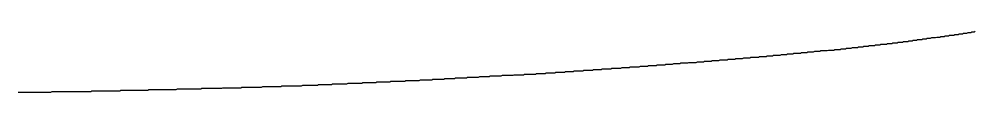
# Model space of a CAD drawing. Header units: millimetres. Extents: x 41 to 1041, y 1148 to 1248.
# Drawn here: x 329.04 to 343.72, y 1155.55 to 1156.49 of the extents above; entities that cross this region are included whole.
import ezdxf

# ---------------------------------------------------------------- set-up
doc = ezdxf.new("R2010")
doc.units = ezdxf.units.MM

msp = doc.modelspace()

# ---------------------------------------------------------------- linework, layer by layer
at = {"color": 3}
msp.add_polyline3d([(343.727, 1156.485, 0), (343.711, 1156.475, 0), (343.694, 1156.475, 0), (343.678, 1156.475, 0), (343.662, 1156.465, 0), (343.645, 1156.465, 0), (343.629, 1156.465, 0), (343.613, 1156.465, 0), (343.596, 1156.455, 0), (343.58, 1156.455, 0), (343.564, 1156.455, 0), (343.547, 1156.455, 0), (343.531, 1156.445, 0), (343.514, 1156.445, 0), (343.498, 1156.445, 0), (343.481, 1156.445, 0), (343.465, 1156.435, 0), (343.449, 1156.435, 0), (343.432, 1156.435, 0), (343.416, 1156.435, 0), (343.399, 1156.425, 0), (343.383, 1156.425, 0), (343.366, 1156.425, 0), (343.35, 1156.425, 0), (343.333, 1156.425, 0), (343.317, 1156.415, 0), (343.301, 1156.415, 0), (343.284, 1156.415, 0), (343.268, 1156.415, 0), (343.251, 1156.405, 0), (343.235, 1156.405, 0), (343.218, 1156.405, 0), (343.202, 1156.405, 0), (343.186, 1156.395, 0), (343.169, 1156.395, 0), (343.153, 1156.395, 0), (343.136, 1156.395, 0), (343.12, 1156.385, 0), (343.103, 1156.385, 0), (343.087, 1156.385, 0), (343.07, 1156.385, 0), (343.054, 1156.385, 0), (343.038, 1156.375, 0), (343.021, 1156.375, 0), (343.005, 1156.375, 0), (342.988, 1156.375, 0), (342.972, 1156.365, 0), (342.955, 1156.365, 0), (342.939, 1156.365, 0), (342.922, 1156.365, 0), (342.906, 1156.355, 0), (342.89, 1156.355, 0), (342.873, 1156.355, 0), (342.857, 1156.355, 0), (342.84, 1156.355, 0), (342.824, 1156.345, 0), (342.807, 1156.345, 0), (342.791, 1156.345, 0), (342.774, 1156.345, 0), (342.758, 1156.335, 0), (342.742, 1156.335, 0), (342.725, 1156.335, 0), (342.709, 1156.335, 0), (342.692, 1156.325, 0), (342.676, 1156.325, 0), (342.659, 1156.325, 0), (342.643, 1156.325, 0), (342.626, 1156.325, 0), (342.61, 1156.315, 0), (342.594, 1156.315, 0), (342.577, 1156.315, 0), (342.561, 1156.315, 0), (342.544, 1156.315, 0), (342.528, 1156.305, 0), (342.511, 1156.305, 0), (342.495, 1156.305, 0), (342.478, 1156.305, 0), (342.462, 1156.305, 0), (342.445, 1156.295, 0), (342.429, 1156.295, 0), (342.412, 1156.295, 0), (342.396, 1156.295, 0), (342.379, 1156.295, 0), (342.363, 1156.285, 0), (342.346, 1156.285, 0), (342.33, 1156.285, 0), (342.313, 1156.285, 0), (342.297, 1156.285, 0), (342.28, 1156.285, 0), (342.264, 1156.275, 0), (342.247, 1156.275, 0), (342.231, 1156.275, 0), (342.214, 1156.275, 0), (342.198, 1156.275, 0), (342.181, 1156.265, 0), (342.165, 1156.265, 0), (342.148, 1156.265, 0), (342.132, 1156.265, 0), (342.115, 1156.265, 0), (342.099, 1156.265, 0), (342.082, 1156.255, 0), (342.066, 1156.255, 0), (342.049, 1156.255, 0), (342.033, 1156.255, 0), (342.016, 1156.255, 0), (342, 1156.245, 0), (341.983, 1156.245, 0), (341.967, 1156.245, 0), (341.95, 1156.245, 0), (341.934, 1156.245, 0), (341.917, 1156.235, 0), (341.901, 1156.235, 0), (341.884, 1156.235, 0), (341.868, 1156.235, 0), (341.851, 1156.235, 0), (341.835, 1156.235, 0), (341.818, 1156.225, 0), (341.802, 1156.225, 0), (341.785, 1156.225, 0), (341.769, 1156.225, 0), (341.752, 1156.225, 0), (341.736, 1156.215, 0), (341.719, 1156.215, 0), (341.703, 1156.215, 0), (341.686, 1156.215, 0), (341.67, 1156.215, 0), (341.653, 1156.205, 0), (341.637, 1156.205, 0), (341.62, 1156.205, 0), (341.604, 1156.205, 0), (341.587, 1156.205, 0), (341.571, 1156.205, 0), (341.554, 1156.195, 0), (341.538, 1156.195, 0), (341.521, 1156.195, 0), (341.504, 1156.195, 0), (341.488, 1156.195, 0), (341.471, 1156.195, 0), (341.455, 1156.185, 0), (341.438, 1156.185, 0), (341.422, 1156.185, 0), (341.405, 1156.185, 0), (341.389, 1156.185, 0), (341.372, 1156.185, 0), (341.356, 1156.185, 0), (341.339, 1156.175, 0), (341.323, 1156.175, 0), (341.306, 1156.175, 0), (341.29, 1156.175, 0), (341.273, 1156.175, 0), (341.257, 1156.175, 0), (341.24, 1156.165, 0), (341.223, 1156.165, 0), (341.207, 1156.165, 0), (341.19, 1156.165, 0), (341.174, 1156.165, 0), (341.157, 1156.165, 0), (341.141, 1156.155, 0), (341.124, 1156.155, 0), (341.108, 1156.155, 0), (341.091, 1156.155, 0), (341.075, 1156.155, 0), (341.058, 1156.155, 0), (341.042, 1156.145, 0), (341.025, 1156.145, 0), (341.009, 1156.145, 0), (340.992, 1156.145, 0), (340.976, 1156.145, 0), (340.959, 1156.145, 0), (340.943, 1156.145, 0), (340.926, 1156.135, 0), (340.909, 1156.135, 0), (340.893, 1156.135, 0), (340.876, 1156.135, 0), (340.86, 1156.135, 0), (340.843, 1156.135, 0), (340.827, 1156.125, 0), (340.81, 1156.125, 0), (340.794, 1156.125, 0), (340.777, 1156.125, 0), (340.761, 1156.125, 0), (340.744, 1156.125, 0), (340.728, 1156.115, 0), (340.711, 1156.115, 0), (340.695, 1156.115, 0), (340.678, 1156.115, 0), (340.662, 1156.115, 0), (340.645, 1156.115, 0), (340.628, 1156.115, 0), (340.612, 1156.105, 0), (340.595, 1156.105, 0), (340.579, 1156.105, 0), (340.562, 1156.105, 0), (340.546, 1156.105, 0), (340.529, 1156.105, 0), (340.513, 1156.095, 0), (340.496, 1156.095, 0), (340.48, 1156.095, 0), (340.463, 1156.095, 0), (340.447, 1156.095, 0), (340.43, 1156.095, 0), (340.413, 1156.095, 0), (340.397, 1156.085, 0), (340.38, 1156.085, 0), (340.364, 1156.085, 0), (340.347, 1156.085, 0), (340.331, 1156.085, 0), (340.314, 1156.085, 0), (340.298, 1156.085, 0), (340.281, 1156.085, 0), (340.265, 1156.075, 0), (340.248, 1156.075, 0), (340.231, 1156.075, 0), (340.215, 1156.075, 0), (340.198, 1156.075, 0), (340.182, 1156.075, 0), (340.165, 1156.075, 0), (340.149, 1156.065, 0), (340.132, 1156.065, 0), (340.116, 1156.065, 0), (340.099, 1156.065, 0), (340.083, 1156.065, 0), (340.066, 1156.065, 0), (340.049, 1156.065, 0), (340.033, 1156.055, 0), (340.016, 1156.055, 0), (340, 1156.055, 0), (339.983, 1156.055, 0), (339.967, 1156.055, 0), (339.95, 1156.055, 0), (339.934, 1156.055, 0), (339.917, 1156.045, 0), (339.901, 1156.045, 0), (339.884, 1156.045, 0), (339.867, 1156.045, 0), (339.851, 1156.045, 0), (339.834, 1156.045, 0), (339.818, 1156.045, 0), (339.801, 1156.045, 0), (339.785, 1156.035, 0), (339.768, 1156.035, 0), (339.752, 1156.035, 0), (339.735, 1156.035, 0), (339.719, 1156.035, 0), (339.702, 1156.035, 0), (339.685, 1156.035, 0), (339.669, 1156.025, 0), (339.652, 1156.025, 0), (339.636, 1156.025, 0), (339.619, 1156.025, 0), (339.603, 1156.025, 0), (339.586, 1156.025, 0), (339.57, 1156.025, 0), (339.553, 1156.015, 0), (339.536, 1156.015, 0), (339.52, 1156.015, 0), (339.503, 1156.015, 0), (339.487, 1156.015, 0), (339.47, 1156.015, 0), (339.454, 1156.015, 0), (339.437, 1156.005, 0), (339.421, 1156.005, 0), (339.404, 1156.005, 0), (339.388, 1156.005, 0), (339.371, 1156.005, 0), (339.354, 1156.005, 0), (339.338, 1156.005, 0), (339.321, 1156.005, 0), (339.305, 1155.995, 0), (339.288, 1155.995, 0), (339.272, 1155.995, 0), (339.255, 1155.995, 0), (339.239, 1155.995, 0), (339.222, 1155.995, 0), (339.206, 1155.995, 0), (339.189, 1155.985, 0), (339.172, 1155.985, 0), (339.156, 1155.985, 0), (339.139, 1155.985, 0), (339.123, 1155.985, 0), (339.106, 1155.985, 0), (339.09, 1155.985, 0), (339.073, 1155.975, 0), (339.057, 1155.975, 0), (339.04, 1155.975, 0), (339.024, 1155.975, 0), (339.007, 1155.975, 0), (338.99, 1155.975, 0), (338.974, 1155.975, 0), (338.957, 1155.965, 0), (338.941, 1155.965, 0), (338.924, 1155.965, 0), (338.908, 1155.965, 0), (338.891, 1155.965, 0), (338.875, 1155.965, 0), (338.858, 1155.965, 0), (338.842, 1155.965, 0), (338.825, 1155.955, 0), (338.808, 1155.955, 0), (338.792, 1155.955, 0), (338.775, 1155.955, 0), (338.759, 1155.955, 0), (338.742, 1155.955, 0), (338.726, 1155.955, 0), (338.709, 1155.955, 0), (338.693, 1155.945, 0), (338.676, 1155.945, 0), (338.659, 1155.945, 0), (338.643, 1155.945, 0), (338.626, 1155.945, 0), (338.61, 1155.945, 0), (338.593, 1155.945, 0), (338.577, 1155.945, 0), (338.56, 1155.935, 0), (338.543, 1155.935, 0), (338.527, 1155.935, 0), (338.51, 1155.935, 0), (338.494, 1155.935, 0), (338.477, 1155.935, 0), (338.461, 1155.935, 0), (338.444, 1155.935, 0), (338.427, 1155.935, 0), (338.411, 1155.925, 0), (338.394, 1155.925, 0), (338.378, 1155.925, 0), (338.361, 1155.925, 0), (338.345, 1155.925, 0), (338.328, 1155.925, 0), (338.312, 1155.925, 0), (338.295, 1155.925, 0), (338.278, 1155.915, 0), (338.262, 1155.915, 0), (338.245, 1155.915, 0), (338.229, 1155.915, 0), (338.212, 1155.915, 0), (338.196, 1155.915, 0), (338.179, 1155.915, 0), (338.162, 1155.915, 0), (338.146, 1155.915, 0), (338.129, 1155.905, 0), (338.113, 1155.905, 0), (338.096, 1155.905, 0), (338.08, 1155.905, 0), (338.063, 1155.905, 0), (338.047, 1155.905, 0), (338.03, 1155.905, 0), (338.013, 1155.905, 0), (337.997, 1155.905, 0), (337.98, 1155.895, 0), (337.964, 1155.895, 0), (337.947, 1155.895, 0), (337.931, 1155.895, 0), (337.914, 1155.895, 0), (337.897, 1155.895, 0), (337.881, 1155.895, 0), (337.864, 1155.895, 0), (337.848, 1155.885, 0), (337.831, 1155.885, 0), (337.815, 1155.885, 0), (337.798, 1155.885, 0), (337.781, 1155.885, 0), (337.765, 1155.885, 0), (337.748, 1155.885, 0), (337.732, 1155.885, 0), (337.715, 1155.885, 0), (337.699, 1155.875, 0), (337.682, 1155.875, 0), (337.666, 1155.875, 0), (337.649, 1155.875, 0), (337.632, 1155.875, 0), (337.616, 1155.875, 0), (337.599, 1155.875, 0), (337.583, 1155.875, 0), (337.566, 1155.875, 0), (337.55, 1155.865, 0), (337.533, 1155.865, 0), (337.516, 1155.865, 0), (337.5, 1155.865, 0), (337.483, 1155.865, 0), (337.467, 1155.865, 0), (337.45, 1155.865, 0), (337.434, 1155.865, 0), (337.417, 1155.855, 0), (337.401, 1155.855, 0), (337.384, 1155.855, 0), (337.367, 1155.855, 0), (337.351, 1155.855, 0), (337.334, 1155.855, 0), (337.318, 1155.855, 0), (337.301, 1155.855, 0), (337.285, 1155.855, 0), (337.268, 1155.845, 0), (337.251, 1155.845, 0), (337.235, 1155.845, 0), (337.218, 1155.845, 0), (337.202, 1155.845, 0), (337.185, 1155.845, 0), (337.169, 1155.845, 0), (337.152, 1155.845, 0), (337.135, 1155.845, 0), (337.119, 1155.835, 0), (337.102, 1155.835, 0), (337.086, 1155.835, 0), (337.069, 1155.835, 0), (337.053, 1155.835, 0), (337.036, 1155.835, 0), (337.02, 1155.835, 0), (337.003, 1155.835, 0), (336.986, 1155.835, 0), (336.97, 1155.825, 0), (336.953, 1155.825, 0), (336.937, 1155.825, 0), (336.92, 1155.825, 0), (336.903, 1155.825, 0), (336.887, 1155.825, 0), (336.87, 1155.825, 0), (336.854, 1155.825, 0), (336.837, 1155.825, 0), (336.821, 1155.825, 0), (336.804, 1155.825, 0), (336.787, 1155.815, 0), (336.771, 1155.815, 0), (336.754, 1155.815, 0), (336.738, 1155.815, 0), (336.721, 1155.815, 0), (336.705, 1155.815, 0), (336.688, 1155.815, 0), (336.671, 1155.815, 0), (336.655, 1155.815, 0), (336.638, 1155.815, 0), (336.622, 1155.805, 0), (336.605, 1155.805, 0), (336.589, 1155.805, 0), (336.572, 1155.805, 0), (336.555, 1155.805, 0), (336.539, 1155.805, 0), (336.522, 1155.805, 0), (336.506, 1155.805, 0), (336.489, 1155.805, 0), (336.472, 1155.805, 0), (336.456, 1155.805, 0), (336.439, 1155.795, 0), (336.423, 1155.795, 0), (336.406, 1155.795, 0), (336.39, 1155.795, 0), (336.373, 1155.795, 0), (336.356, 1155.795, 0), (336.34, 1155.795, 0), (336.323, 1155.795, 0), (336.307, 1155.795, 0), (336.29, 1155.795, 0), (336.274, 1155.795, 0), (336.257, 1155.785, 0), (336.24, 1155.785, 0), (336.224, 1155.785, 0), (336.207, 1155.785, 0), (336.191, 1155.785, 0), (336.174, 1155.785, 0), (336.157, 1155.785, 0), (336.141, 1155.785, 0), (336.124, 1155.785, 0), (336.108, 1155.785, 0), (336.091, 1155.775, 0), (336.075, 1155.775, 0), (336.058, 1155.775, 0), (336.041, 1155.775, 0), (336.025, 1155.775, 0), (336.008, 1155.775, 0), (335.992, 1155.775, 0), (335.975, 1155.775, 0), (335.959, 1155.775, 0), (335.942, 1155.775, 0), (335.925, 1155.775, 0), (335.909, 1155.765, 0), (335.892, 1155.765, 0), (335.876, 1155.765, 0), (335.859, 1155.765, 0), (335.843, 1155.765, 0), (335.826, 1155.765, 0), (335.809, 1155.765, 0), (335.793, 1155.765, 0), (335.776, 1155.765, 0), (335.76, 1155.765, 0), (335.743, 1155.765, 0), (335.726, 1155.755, 0), (335.71, 1155.755, 0), (335.693, 1155.755, 0), (335.677, 1155.755, 0), (335.66, 1155.755, 0), (335.644, 1155.755, 0), (335.627, 1155.755, 0), (335.61, 1155.755, 0), (335.594, 1155.755, 0), (335.577, 1155.755, 0), (335.561, 1155.745, 0), (335.544, 1155.745, 0), (335.528, 1155.745, 0), (335.511, 1155.745, 0), (335.494, 1155.745, 0), (335.478, 1155.745, 0), (335.461, 1155.745, 0), (335.445, 1155.745, 0), (335.428, 1155.745, 0), (335.411, 1155.745, 0), (335.395, 1155.745, 0), (335.378, 1155.735, 0), (335.362, 1155.735, 0), (335.345, 1155.735, 0), (335.329, 1155.735, 0), (335.312, 1155.735, 0), (335.295, 1155.735, 0), (335.279, 1155.735, 0), (335.262, 1155.735, 0), (335.246, 1155.735, 0), (335.229, 1155.735, 0), (335.213, 1155.735, 0), (335.196, 1155.735, 0), (335.179, 1155.725, 0), (335.163, 1155.725, 0), (335.146, 1155.725, 0), (335.13, 1155.725, 0), (335.113, 1155.725, 0), (335.096, 1155.725, 0), (335.08, 1155.725, 0), (335.063, 1155.725, 0), (335.047, 1155.725, 0), (335.03, 1155.725, 0), (335.013, 1155.725, 0), (334.997, 1155.725, 0), (334.98, 1155.725, 0), (334.964, 1155.715, 0), (334.947, 1155.715, 0), (334.931, 1155.715, 0), (334.914, 1155.715, 0), (334.897, 1155.715, 0), (334.881, 1155.715, 0), (334.864, 1155.715, 0), (334.848, 1155.715, 0), (334.831, 1155.715, 0), (334.814, 1155.715, 0), (334.798, 1155.715, 0), (334.781, 1155.715, 0), (334.765, 1155.715, 0), (334.748, 1155.715, 0), (334.731, 1155.705, 0), (334.715, 1155.705, 0), (334.698, 1155.705, 0), (334.682, 1155.705, 0), (334.665, 1155.705, 0), (334.649, 1155.705, 0), (334.632, 1155.705, 0), (334.615, 1155.705, 0), (334.599, 1155.705, 0), (334.582, 1155.705, 0), (334.566, 1155.705, 0), (334.549, 1155.705, 0), (334.532, 1155.705, 0), (334.516, 1155.695, 0), (334.499, 1155.695, 0), (334.483, 1155.695, 0), (334.466, 1155.695, 0), (334.449, 1155.695, 0), (334.433, 1155.695, 0), (334.416, 1155.695, 0), (334.4, 1155.695, 0), (334.383, 1155.695, 0), (334.367, 1155.695, 0), (334.35, 1155.695, 0), (334.333, 1155.695, 0), (334.317, 1155.695, 0), (334.3, 1155.685, 0), (334.284, 1155.685, 0), (334.267, 1155.685, 0), (334.25, 1155.685, 0), (334.234, 1155.685, 0), (334.217, 1155.685, 0), (334.201, 1155.685, 0), (334.184, 1155.685, 0), (334.167, 1155.685, 0), (334.151, 1155.685, 0), (334.134, 1155.685, 0), (334.118, 1155.685, 0), (334.101, 1155.685, 0), (334.085, 1155.685, 0), (334.068, 1155.675, 0), (334.051, 1155.675, 0), (334.035, 1155.675, 0), (334.018, 1155.675, 0), (334.002, 1155.675, 0), (333.985, 1155.675, 0), (333.968, 1155.675, 0), (333.952, 1155.675, 0), (333.935, 1155.675, 0), (333.919, 1155.675, 0), (333.902, 1155.675, 0), (333.886, 1155.675, 0), (333.869, 1155.675, 0), (333.852, 1155.675, 0), (333.836, 1155.665, 0), (333.819, 1155.665, 0), (333.803, 1155.665, 0), (333.786, 1155.665, 0), (333.769, 1155.665, 0), (333.753, 1155.665, 0), (333.736, 1155.665, 0), (333.72, 1155.665, 0), (333.703, 1155.665, 0), (333.686, 1155.665, 0), (333.67, 1155.665, 0), (333.653, 1155.665, 0), (333.637, 1155.665, 0), (333.62, 1155.655, 0), (333.604, 1155.655, 0), (333.587, 1155.655, 0), (333.57, 1155.655, 0), (333.554, 1155.655, 0), (333.537, 1155.655, 0), (333.521, 1155.655, 0), (333.504, 1155.655, 0), (333.487, 1155.655, 0), (333.471, 1155.655, 0), (333.454, 1155.655, 0), (333.438, 1155.655, 0), (333.421, 1155.655, 0), (333.404, 1155.655, 0), (333.388, 1155.655, 0), (333.371, 1155.645, 0), (333.355, 1155.645, 0), (333.338, 1155.645, 0), (333.321, 1155.645, 0), (333.305, 1155.645, 0), (333.288, 1155.645, 0), (333.272, 1155.645, 0), (333.255, 1155.645, 0), (333.238, 1155.645, 0), (333.222, 1155.645, 0), (333.205, 1155.645, 0), (333.189, 1155.645, 0), (333.172, 1155.645, 0), (333.155, 1155.645, 0), (333.139, 1155.645, 0), (333.122, 1155.645, 0), (333.106, 1155.645, 0), (333.089, 1155.645, 0), (333.073, 1155.645, 0), (333.056, 1155.635, 0), (333.039, 1155.635, 0), (333.023, 1155.635, 0), (333.006, 1155.635, 0), (332.99, 1155.635, 0), (332.973, 1155.635, 0), (332.956, 1155.635, 0), (332.94, 1155.635, 0), (332.923, 1155.635, 0), (332.907, 1155.635, 0), (332.89, 1155.635, 0), (332.873, 1155.635, 0), (332.857, 1155.635, 0), (332.84, 1155.635, 0), (332.824, 1155.635, 0), (332.807, 1155.635, 0), (332.79, 1155.635, 0), (332.774, 1155.635, 0), (332.757, 1155.625, 0), (332.741, 1155.625, 0), (332.724, 1155.625, 0), (332.707, 1155.625, 0), (332.691, 1155.625, 0), (332.674, 1155.625, 0), (332.658, 1155.625, 0), (332.641, 1155.625, 0), (332.624, 1155.625, 0), (332.608, 1155.625, 0), (332.591, 1155.625, 0), (332.575, 1155.625, 0), (332.558, 1155.625, 0), (332.541, 1155.625, 0), (332.525, 1155.625, 0), (332.508, 1155.625, 0), (332.492, 1155.625, 0), (332.475, 1155.625, 0), (332.458, 1155.625, 0), (332.442, 1155.615, 0), (332.425, 1155.615, 0), (332.409, 1155.615, 0), (332.392, 1155.615, 0), (332.376, 1155.615, 0), (332.359, 1155.615, 0), (332.342, 1155.615, 0), (332.326, 1155.615, 0), (332.309, 1155.615, 0), (332.293, 1155.615, 0), (332.276, 1155.615, 0), (332.259, 1155.615, 0), (332.243, 1155.615, 0), (332.226, 1155.615, 0), (332.21, 1155.615, 0), (332.193, 1155.615, 0), (332.176, 1155.615, 0), (332.16, 1155.615, 0), (332.143, 1155.605, 0), (332.127, 1155.605, 0), (332.11, 1155.605, 0), (332.093, 1155.605, 0), (332.077, 1155.605, 0), (332.06, 1155.605, 0), (332.044, 1155.605, 0), (332.027, 1155.605, 0), (332.01, 1155.605, 0), (331.994, 1155.605, 0), (331.977, 1155.605, 0), (331.961, 1155.605, 0), (331.944, 1155.605, 0), (331.927, 1155.605, 0), (331.911, 1155.605, 0), (331.894, 1155.605, 0), (331.878, 1155.605, 0), (331.861, 1155.605, 0), (331.844, 1155.605, 0), (331.828, 1155.595, 0), (331.811, 1155.595, 0), (331.795, 1155.595, 0), (331.778, 1155.595, 0), (331.761, 1155.595, 0), (331.745, 1155.595, 0), (331.728, 1155.595, 0), (331.712, 1155.595, 0), (331.695, 1155.595, 0), (331.678, 1155.595, 0), (331.662, 1155.595, 0), (331.645, 1155.595, 0), (331.629, 1155.595, 0), (331.612, 1155.595, 0), (331.595, 1155.595, 0), (331.579, 1155.595, 0), (331.562, 1155.595, 0), (331.546, 1155.595, 0), (331.529, 1155.595, 0), (331.512, 1155.595, 0), (331.496, 1155.595, 0), (331.479, 1155.595, 0), (331.463, 1155.595, 0), (331.446, 1155.585, 0), (331.429, 1155.585, 0), (331.413, 1155.585, 0), (331.396, 1155.585, 0), (331.38, 1155.585, 0), (331.363, 1155.585, 0), (331.346, 1155.585, 0), (331.33, 1155.585, 0), (331.313, 1155.585, 0), (331.297, 1155.585, 0), (331.28, 1155.585, 0), (331.263, 1155.585, 0), (331.247, 1155.585, 0), (331.23, 1155.585, 0), (331.214, 1155.585, 0), (331.197, 1155.585, 0), (331.18, 1155.585, 0), (331.164, 1155.585, 0), (331.147, 1155.585, 0), (331.131, 1155.585, 0), (331.114, 1155.585, 0), (331.097, 1155.585, 0), (331.081, 1155.585, 0), (331.064, 1155.585, 0), (331.048, 1155.585, 0), (331.031, 1155.585, 0), (331.014, 1155.575, 0), (330.998, 1155.575, 0), (330.981, 1155.575, 0), (330.965, 1155.575, 0), (330.948, 1155.575, 0), (330.931, 1155.575, 0), (330.915, 1155.575, 0), (330.898, 1155.575, 0), (330.882, 1155.575, 0), (330.865, 1155.575, 0), (330.848, 1155.575, 0), (330.832, 1155.575, 0), (330.815, 1155.575, 0), (330.799, 1155.575, 0), (330.782, 1155.575, 0), (330.765, 1155.575, 0), (330.749, 1155.575, 0), (330.732, 1155.575, 0), (330.716, 1155.575, 0), (330.699, 1155.575, 0), (330.682, 1155.575, 0), (330.666, 1155.575, 0), (330.649, 1155.575, 0), (330.633, 1155.575, 0), (330.616, 1155.575, 0), (330.599, 1155.575, 0), (330.583, 1155.565, 0), (330.566, 1155.565, 0), (330.55, 1155.565, 0), (330.533, 1155.565, 0), (330.516, 1155.565, 0), (330.5, 1155.565, 0), (330.483, 1155.565, 0), (330.467, 1155.565, 0), (330.45, 1155.565, 0), (330.433, 1155.565, 0), (330.417, 1155.565, 0), (330.4, 1155.565, 0), (330.384, 1155.565, 0), (330.367, 1155.565, 0), (330.35, 1155.565, 0), (330.334, 1155.565, 0), (330.317, 1155.565, 0), (330.301, 1155.565, 0), (330.284, 1155.565, 0), (330.267, 1155.565, 0), (330.251, 1155.565, 0), (330.234, 1155.565, 0), (330.218, 1155.565, 0), (330.201, 1155.565, 0), (330.184, 1155.565, 0), (330.168, 1155.565, 0), (330.151, 1155.565, 0), (330.135, 1155.555, 0), (330.118, 1155.555, 0), (330.101, 1155.555, 0), (330.085, 1155.555, 0), (330.068, 1155.555, 0), (330.052, 1155.555, 0), (330.035, 1155.555, 0), (330.018, 1155.555, 0), (330.002, 1155.555, 0), (329.985, 1155.555, 0), (329.969, 1155.555, 0), (329.952, 1155.555, 0), (329.935, 1155.555, 0), (329.919, 1155.555, 0), (329.902, 1155.555, 0), (329.886, 1155.555, 0), (329.869, 1155.555, 0), (329.852, 1155.555, 0), (329.836, 1155.555, 0), (329.819, 1155.555, 0), (329.803, 1155.555, 0), (329.786, 1155.555, 0), (329.769, 1155.555, 0), (329.753, 1155.555, 0), (329.736, 1155.555, 0), (329.72, 1155.555, 0), (329.703, 1155.555, 0), (329.686, 1155.555, 0), (329.67, 1155.555, 0), (329.653, 1155.555, 0), (329.637, 1155.555, 0), (329.62, 1155.555, 0), (329.603, 1155.555, 0), (329.587, 1155.555, 0), (329.57, 1155.555, 0), (329.554, 1155.555, 0), (329.537, 1155.555, 0), (329.52, 1155.545, 0), (329.504, 1155.545, 0), (329.487, 1155.545, 0), (329.471, 1155.545, 0), (329.454, 1155.545, 0), (329.437, 1155.545, 0), (329.421, 1155.545, 0), (329.404, 1155.545, 0), (329.388, 1155.545, 0), (329.371, 1155.545, 0), (329.354, 1155.545, 0), (329.338, 1155.545, 0), (329.321, 1155.545, 0), (329.305, 1155.545, 0), (329.288, 1155.545, 0), (329.271, 1155.545, 0), (329.255, 1155.545, 0), (329.238, 1155.545, 0), (329.222, 1155.545, 0), (329.205, 1155.545, 0), (329.188, 1155.545, 0), (329.172, 1155.545, 0), (329.155, 1155.545, 0), (329.139, 1155.545, 0), (329.122, 1155.545, 0), (329.105, 1155.545, 0), (329.089, 1155.545, 0), (329.072, 1155.545, 0), (329.056, 1155.545, 0), (329.039, 1155.545, 0), (329.022, 1155.545, 0)], dxfattribs=at)

doc.saveas('drawing.dxf')
